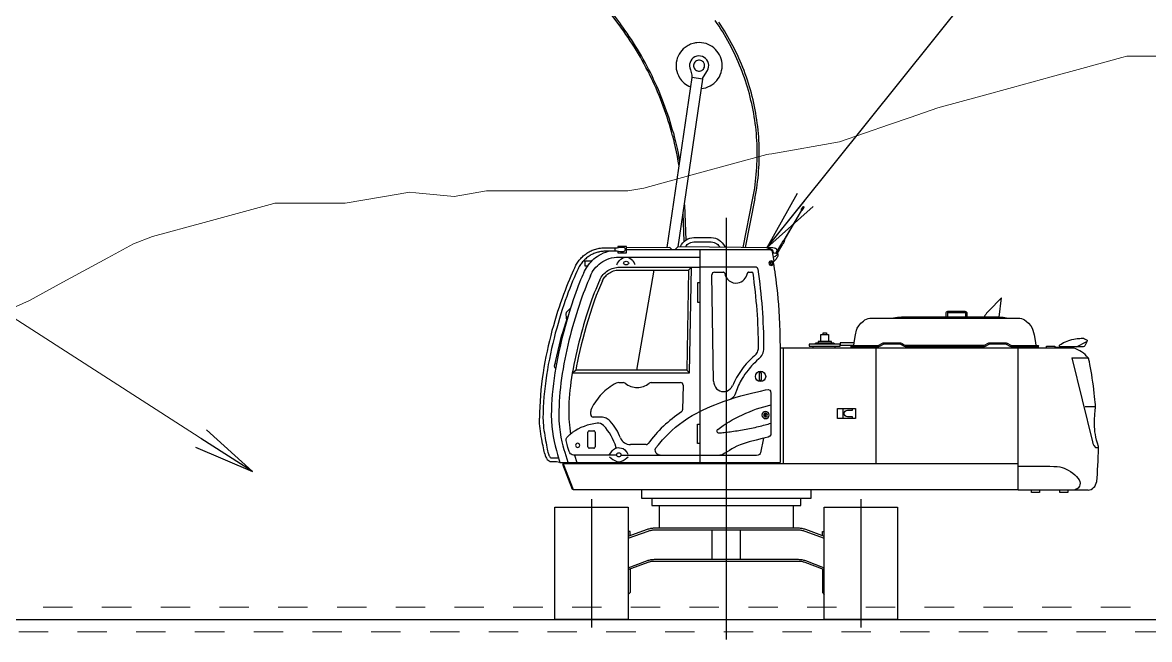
# Model space of a CAD drawing. Header units: millimetres. Extents: x -2078669 to -1085629, y -5987148 to 310365.
# Drawn here: x -1670080 to -1647068, y -1170809 to -1158211 of the extents above; entities that cross this region are included whole.
import ezdxf

# ---------------------------------------------------------------- set-up
doc = ezdxf.new("R2010")
doc.units = ezdxf.units.MM
doc.header["$LTSCALE"] = 500
doc.linetypes.add('SXF_跳び破線', pattern=[12, 6, -6])
for name, color, linetype, lineweight in [('D-BGD', 7, 'Continuous', 13), ('D-BYP-STR1', 2, 'Continuous', 13), ('D-BYP-STR8', 5, 'Continuous', 25), ('D-BYP-STRA', 1, 'Continuous', 25), ('D-BYP-STRB', 5, 'Continuous', 25), ('D-BYP-STRC', 1, 'Continuous', 13)]:
    doc.layers.add(name, color=color, linetype=linetype, lineweight=lineweight)
doc.styles.add('MS ゴシック', font='MS Gothic.ttf')
doc.dimstyles.new('DIM-500-F', dxfattribs={"dimscale": 500, "dimtxt": 3.5, "dimasz": 2.5, "dimexe": 0, "dimexo": 2, "dimgap": 0.8, "dimtad": 1, "dimdec": 0, "dimzin": 0, "dimdsep": 46, "dimtxsty": 'MS ゴシック', "dimblk": 'OPEN', "dimcen": 0.1, "dimclrd": 256, "dimclre": 256, "dimclrt": 256, "dimaunit": 1, "dimadec": 4, "dimazin": 0, "dimtfac": 1, "dimtdec": 0, "dimtmove": 2, "dimatfit": 3, "dimldrblk": 'OPEN', "dimfxl": 1, "dimtolj": 1, "dimtzin": 0, "dimlwd": -1, "dimlwe": -1, "dimarcsym": 2})

# ---------------------------------------------------------------- blocks, each defined once
blk = doc.blocks.new('A$Cfbd0cdc3')
at = {"layer": 'D-BYP-STRB'}
for p, q in [((10250.8, 11467.7), (10162, 11480.8)), ((10581.7, 10092.7), (10660.9, 10494.3)), ((10100.8, 10441.4), (10112, 10151.5)), ((10677.5, 10491.1), (10599, 10093)), ((10099.8, 10140.9), (10090.8, 10372.4)), ((10443.9, 6890.3), (10443.9, 10334.4)), ((11056.8, 10397.7), (10913.5, 10151.2)), ((10917.1, 10149), (11060.4, 10395.6)), ((10894.9, 10125.6), (10868.8, 10084.9)), ((10906, 10144.6), (10894.9, 10125.6)), ((10915.1, 10139.3), (10904, 10120.2)), ((9536.9, 10061.4), (9536.9, 10090.2)), ((9628.4, 10075.8), (10785, 10075.8)), ((10227.8, 10074.7), (10227.8, 9804.4)), ((10834.4, 9981.6), (10820, 10057.4)), ((10868.8, 10084.9), (10847, 10047.2)), ((10855.9, 10062), (10868.5, 10054.9)), ((10859.6, 10039.8), (10881.6, 10077.5)), ((10881.6, 10077.5), (10904, 10120.2)), ((9711.8, 9090.6), (9854.6, 9907.8)), ((10339.7, 8999.8), (10325.4, 9869.1)), ((10346.2, 9890.2), (10420, 9890.2)), ((10626.2, 9890.2), (10651.7, 9890.2)), ((10227.8, 9646.4), (10227.8, 8335.9)), ((12249.1, 9561.8), (12249.1, 9525.7)), ((12249.1, 9559.9), (12396.5, 9559.9)), ((12396.5, 9561.8), (12396.5, 9524.5)), ((13305.4, 9280.3), (13388.1, 9323.5)), ((10882.3, 9275.9), (10882.3, 8554.9)), ((10882.3, 9272.8), (13279.4, 9272.8)), ((10907, 9272.8), (10907, 8325.3)), ((11153.8, 9276.1), (11153.8, 9286.4)), ((11333.1, 9276.3), (11333.1, 9286.4)), ((11459.6, 9292.3), (11459.6, 9274.8)), ((11664.9, 9273), (11664.9, 8325.3)), ((12992, 9284.1), (12992, 9273.5)), ((9044.2, 9143.3), (9055.5, 9140.3)), ((13393.9, 9189.3), (13264.8, 9189.3)), ((9185.9, 9067.5), (9215.8, 9090.6)), ((10142.3, 9067.5), (10120.7, 9090.6)), ((9566.5, 8989.3), (9601.9, 8989.3)), ((9829.4, 8989.3), (10069.8, 8989.3)), ((10090.2, 8968.6), (10086.7, 8766.2)), ((9336.7, 8726.5), (9336.7, 8751.2)), ((11394.4, 8777.4), (11394.4, 8694.3)), ((13373.7, 8791.8), (13458, 8791.8)), ((9422.7, 8706.1), (9357.1, 8706.1)), ((9313.7, 8463.5), (9313.7, 8583.6)), ((9324.3, 8594.1), (9361.1, 8594.1)), ((9371.6, 8583.6), (9371.6, 8463.5)), ((9788.1, 8481.4), (9660.8, 8481.4)), ((10882.3, 8554.9), (10882.3, 8335.9)), ((9065.2, 8401.1), (9085, 8335.9)), ((9123.6, 8419), (9148.2, 8337.9)), ((9203.9, 8395), (9222, 8336.5)), ((9361.1, 8453), (9324.3, 8453)), ((9585.4, 8394.7), (10227.8, 8394.7)), ((9085, 8335.9), (10882.3, 8335.9)), ((9343.9, 6988.5), (9343.9, 8036.4)), ((11543.9, 6988.5), (11543.9, 8036.4)), ((9897.7, 7801), (9897.7, 7983.6)), ((10991.2, 7801), (10991.2, 7983.6)), ((10328.1, 7544.9), (10328.1, 7785)), ((10560.8, 7544.9), (10560.8, 7785))]:
    blk.add_line(p, q, dxfattribs=at)
for points in [[(8096.6, 13906.5), (9356.9, 12215.2), (9358.8, 12212.7), (9578.9, 11917.2)], [(9568.8, 11909.6), (9351.7, 12201), (9358.8, 12212.7)], [(10677.5, 10491.1), (10682.8, 10519.1), (10687.6, 10547.2), (10692, 10575.2), (10696, 10603.3), (10699.6, 10631.4), (10702.7, 10659.5), (10705.4, 10687.6), (10707.7, 10715.7), (10709.6, 10743.8), (10711.1, 10771.9), (10712.2, 10799.9), (10712.8, 10828), (10713, 10856), (10712.9, 10884), (10712.3, 10912), (10711.3, 10939.9), (10709.9, 10967.8), (10708.1, 10995.7), (10705.8, 11023.5), (10703.2, 11051.2), (10700.2, 11078.9), (10696.8, 11106.5), (10693, 11134.1), (10688.7, 11161.6), (10684.1, 11189), (10679.1, 11216.3), (10673.7, 11243.6), (10667.9, 11270.7), (10661.7, 11297.8), (10655.1, 11324.8), (10648.1, 11351.6), (10640.8, 11378.4), (10633, 11405.1), (10624.9, 11431.6), (10616.4, 11458), (10607.4, 11484.4), (10598.1, 11510.5), (10588.5, 11536.6), (10578.4, 11562.5), (10568, 11588.3), (10557.1, 11613.9), (10546, 11639.4), (10534.4, 11664.7), (10522.5, 11689.8), (10510.1, 11714.8), (10497.5, 11739.7), (10484.4, 11764.4), (10471, 11788.8), (10457.2, 11813.1), (10443, 11837.3), (10428.5, 11861.2), (10413.6, 11884.9), (10398.4, 11908.5), (10382.8, 11931.9)], [(10660.9, 10494.3), (10666.2, 10522.1), (10670.9, 10549.9), (10675.3, 10577.7), (10679.3, 10605.6), (10682.8, 10633.4), (10685.9, 10661.2), (10688.6, 10689.1), (10690.9, 10716.9), (10692.8, 10744.8), (10694.3, 10772.6), (10695.3, 10800.5), (10695.9, 10828.2), (10696.2, 10856), (10696, 10883.8), (10695.4, 10911.5), (10694.4, 10939.2), (10693.1, 10966.8), (10691.2, 10994.4), (10689.1, 11022), (10686.5, 11049.5), (10683.5, 11076.9), (10680.1, 11104.3), (10676.3, 11131.6), (10672.1, 11158.9), (10667.5, 11186.1), (10662.6, 11213.1), (10657.2, 11240.2), (10651.4, 11267.1), (10645.3, 11293.9), (10638.8, 11320.6), (10631.8, 11347.3), (10624.6, 11373.8), (10616.9, 11400.2), (10608.8, 11426.6), (10600.4, 11452.7), (10591.5, 11478.8), (10582.3, 11504.8), (10572.7, 11530.6), (10562.8, 11556.2), (10552.4, 11581.8), (10541.7, 11607.2), (10530.6, 11632.4), (10519.1, 11657.5), (10507.3, 11682.5), (10495.1, 11707.3), (10482.5, 11731.9), (10469.6, 11756.3), (10456.3, 11780.6), (10442.6, 11804.7), (10428.6, 11828.6), (10414.2, 11852.4), (10399.4, 11875.9), (10384.3, 11899.2), (10368.8, 11922.4), (10353, 11945.3)], [(10004.1, 11005.2), (9995.9, 11035.7), (9987.3, 11066.2), (9978.3, 11096.5), (9969, 11126.7), (9959.4, 11156.8), (9949.4, 11186.7), (9939, 11216.5), (9928.3, 11246.2), (9917.2, 11275.8), (9905.8, 11305.2), (9894, 11334.4), (9881.9, 11363.5), (9869.4, 11392.5), (9856.6, 11421.2), (9843.5, 11449.9), (9830, 11478.4), (9816.2, 11506.7), (9802, 11534.8), (9787.5, 11562.8), (9772.6, 11590.6), (9757.4, 11618.2), (9741.9, 11645.7), (9726.1, 11672.9), (9709.9, 11700), (9693.4, 11726.9), (9676.6, 11753.6), (9659.4, 11780.1), (9642, 11806.4), (9624.1, 11832.5), (9606, 11858.4), (9587.6, 11884.1), (9568.8, 11909.6)], [(10011, 11028.3), (10002.7, 11058.3), (9994, 11088.2), (9985, 11118), (9975.6, 11147.6), (9965.9, 11177.2), (9955.9, 11206.6), (9945.5, 11235.9), (9934.7, 11265.1), (9923.7, 11294.1), (9912.3, 11322.9), (9900.5, 11351.7), (9888.5, 11380.3), (9876, 11408.7), (9863.3, 11437), (9850.2, 11465.1), (9836.8, 11493.1), (9823.1, 11520.9), (9809.1, 11548.6), (9794.7, 11576.1), (9780, 11603.4), (9765, 11630.5), (9749.6, 11657.5), (9734, 11684.3), (9718, 11711), (9701.7, 11737.4), (9685.1, 11763.6), (9668.2, 11789.7), (9650.9, 11815.6), (9633.4, 11841.3), (9615.5, 11866.8), (9597.4, 11892.1), (9578.9, 11917.2)], [(10122.9, 11737.7), (10107, 11726.8), (10092.6, 11714.6), (10079.6, 11701.2), (10068.2, 11686.8), (10058.4, 11671.4), (10050.1, 11655.2), (10043.4, 11638.4), (10038.4, 11621.1), (10035.1, 11603.3), (10033.4, 11585.3), (10033.5, 11567.1), (10035.4, 11549), (10039, 11530.9), (10044.5, 11513.1), (10051.9, 11495.7), (10061.1, 11478.8)], [(10203.9, 11764.8), (10193.2, 11763.5), (10182.6, 11761.6), (10172.2, 11759), (10161.9, 11755.9), (10151.8, 11752.2), (10141.9, 11748), (10132.3, 11743.1), (10122.9, 11737.7)], [(10238.9, 11390), (10258, 11392.8), (10276.4, 11397.3), (10293.9, 11403.6), (10310.5, 11411.5), (10326.2, 11421), (10340.8, 11431.8), (10354.2, 11443.9), (10366.4, 11457.2), (10377.2, 11471.7), (10386.7, 11487.1), (10394.6, 11503.5), (10401, 11520.6), (10405.7, 11538.4), (10408.6, 11556.7), (10409.7, 11575.6), (10408.9, 11594.9), (10406.1, 11613.9), (10401.5, 11632.3), (10395.3, 11649.8), (10387.3, 11666.5), (10377.9, 11682.1), (10367.1, 11696.7), (10354.9, 11710.1), (10341.6, 11722.3), (10327.2, 11733.1), (10311.7, 11742.6), (10295.4, 11750.5), (10278.3, 11756.9), (10260.5, 11761.6), (10242.1, 11764.5), (10223.2, 11765.6), (10203.9, 11764.8)], [(10049.7, 10097.8), (10250.8, 11467.7), (10252.7, 11478.1), (10256.3, 11485.2), (10289.4, 11537.1), (10295.8, 11550.8), (10299.5, 11565.5), (10300.4, 11580.7), (10298.2, 11596), (10292.8, 11611.1), (10284.6, 11624.8), (10274.1, 11636.2), (10261.8, 11645.2), (10248.1, 11651.7), (10233.4, 11655.4), (10218.2, 11656.3), (10202.8, 11654.1), (10187.8, 11648.7), (10187.8, 11648.7), (10174.1, 11640.5), (10162.7, 11630), (10153.6, 11617.7), (10147.2, 11604), (10143.5, 11589.3), (10142.6, 11574.1), (10144.8, 11558.8), (10150.1, 11543.7), (10161.4, 11499.2), (10162.9, 11489.8), (10162, 11480.8), (9957.6, 10091)], [(10061.1, 11478.8), (10069.5, 11466.4), (10078.7, 11454.7), (10088.8, 11443.8), (10099.8, 11433.8), (10111.4, 11424.7), (10123.8, 11416.5), (10136.8, 11409.3), (10150.5, 11403.1)], [(10004.1, 11005.2), (10011.3, 10975.2), (10018.6, 10943.2), (10026.1, 10909.3), (10033.6, 10873.7), (10041.1, 10836.4), (10048.5, 10797.6), (10055.8, 10757.3)], [(10011, 11028.3), (10018.2, 10998.5), (10025.8, 10967.1), (10033.5, 10934), (10041.3, 10899.2), (10049.1, 10862.8), (10056.7, 10824.7), (10062, 10796.5)], [(10068.6, 10099.3), (10078.7, 10116.3), (10089.9, 10131.1), (10102.1, 10143.8), (10115.4, 10154.2), (10129.6, 10162.3), (10144.8, 10168.2), (10161, 10171.7), (10177.9, 10172.9), (10321, 10172.9), (10338, 10171.7), (10354.1, 10168.2), (10369.3, 10162.3), (10383.6, 10154.2), (10396.8, 10143.8), (10409.1, 10131.1), (10420.3, 10116.3), (10430.3, 10099.3), (10432.6, 10094.3)], [(10109.5, 10097.1), (10113, 10102.5), (10118.1, 10108.7), (10124.8, 10115.3), (10132.9, 10121.9), (10142.4, 10127.8), (10153.2, 10132.7), (10165, 10136), (10177.9, 10137.2), (10321, 10137.2), (10333.9, 10136), (10345.8, 10132.7), (10356.5, 10127.8), (10366, 10121.9), (10374.1, 10115.3), (10380.8, 10108.7), (10386, 10102.5), (10389.5, 10097.1), (10391.9, 10093.8)], [(9206.9, 9929.7), (9211.1, 9938.4), (9215.6, 9947), (9220.4, 9955.5), (9225.4, 9963.7), (9230.7, 9971.8), (9236.3, 9979.7), (9242.1, 9987.4), (9248.2, 9994.8), (9254.6, 10002.1), (9261.2, 10009.1), (9268.1, 10015.9), (9275.1, 10022.5), (9282.4, 10028.8), (9290, 10034.8), (9297.7, 10040.6), (9305.7, 10046.1), (9313.9, 10051.3), (9322.3, 10056.2), (9330.9, 10060.9), (9339.6, 10065.2), (9348.6, 10069.2), (9357.8, 10072.9), (9367.1, 10076.2), (9376.7, 10079.3), (9386.3, 10081.9), (9396.2, 10084.2), (9406.2, 10086.2), (9416.4, 10087.8), (9426.7, 10089), (9437.2, 10089.8), (9447.8, 10090.2), (9458.5, 10090.2), (9552.8, 10090.2), (9561.7, 10091.6), (9576.2, 10095), (9602.2, 10095), (9609.6, 10091.7), (9614.4, 10085.1), (9616.6, 10076.7), (9615.2, 10068.4), (9611.2, 10061.7), (9606.9, 10058.2), (9602.2, 10055.9), (9578.1, 10055.9), (9563.6, 10059.9), (9552.8, 10061.4), (9458.5, 10061.6), (9450.3, 10061.5), (9442, 10061.1), (9433.8, 10060.4), (9425.6, 10059.5), (9417.4, 10058.2), (9409.2, 10056.7), (9401.1, 10055), (9393, 10052.9), (9385, 10050.6), (9377, 10048), (9369.1, 10045.1), (9361.3, 10041.9), (9353.6, 10038.5), (9346, 10034.7), (9338.4, 10030.7), (9331, 10026.4), (9323.6, 10021.8), (9316.4, 10016.9), (9309.4, 10011.8), (9302.4, 10006.3), (9295.7, 10000.6), (9289, 9994.5), (9282.6, 9988.2), (9276.3, 9981.5), (9270.2, 9974.6), (9264.2, 9967.4), (9258.5, 9959.8), (9252.9, 9952), (9247.6, 9943.8), (9242.5, 9935.4), (9237.6, 9926.7), (9232.9, 9917.6)], [(9278.6, 9885.2), (9285.6, 9898.5), (9293, 9911.7), (9300.9, 9924.8), (9309.3, 9937.8), (9318.3, 9950.6), (9328, 9963.1), (9338.5, 9975.2), (9349.9, 9987.1), (9362.2, 9998.4), (9375.5, 10009.3), (9389.9, 10019.7), (9405.4, 10029.5), (9422.3, 10038.6), (9440.4, 10047), (9460, 10054.7), (9481.1, 10061.6)], [(9556.9, 10061), (9556.9, 10047.9), (9628.2, 10047.9), (9628.2, 10099), (9556.9, 10099), (9556.9, 10090.8)], [(9997.8, 10075.8), (9981.1, 10091.9), (9628.4, 10089.1)], [(10858.6, 10068.5), (10852.3, 10078), (10845.2, 10084.3), (10836.4, 10087.7), (10825, 10088.8), (10048.4, 10097.8), (10028.1, 10077.8)], [(10775.4, 10089.5), (10785.7, 10087.8), (10792.3, 10087), (10799.1, 10085.3), (10806.1, 10082.2), (10812.7, 10077.4), (10818.7, 10070.5), (10823.6, 10061.1), (10827.3, 10048.8)], [(10785, 10075.8), (10790.4, 10075.8), (10795.7, 10075.6), (10800.8, 10074.9), (10805.7, 10073.7), (10810.1, 10071.5), (10814, 10068.2), (10817.4, 10063.6), (10820, 10057.4)], [(10821.8, 10047.6), (10835.1, 10048.8), (10847.9, 10046.6), (10852.2, 10045.7), (10855.6, 10043.4), (10858, 10039.9), (10858.8, 10035.6), (10858.8, 10035.6), (10858, 10031.3), (10855.6, 10027.9), (10852.2, 10025.5), (10841.6, 10017.7), (10827.8, 10014.1)], [(10862.6, 10044.8), (10863.7, 10038.1), (10864.2, 10031.8), (10864.2, 10026), (10863.3, 10020.5), (10861.6, 10015), (10858.8, 10009.5), (10854.9, 10003.9), (10849.7, 9997.8), (10828.6, 9975.5)], [(9308.4, 9938.5), (9290.5, 9938.5), (9290.5, 9983.3), (9347.4, 9983.3)], [(9334.4, 9860.5), (9340.7, 9875.1), (9348.3, 9889.5), (9357.1, 9903.6), (9367.2, 9917.3), (9378.4, 9930.6), (9390.8, 9943.2), (9404.2, 9955.2), (9418.7, 9966.4), (9434.3, 9976.6), (9450.9, 9985.8), (9468.4, 9993.9), (9486.9, 10000.8), (9506.3, 10006.3), (9526.5, 10010.4), (9547.6, 10012.9), (9569.4, 10013.8), (10227.8, 10013.8)], [(9548.6, 9950.9), (9551.3, 9955.8), (9556.1, 9963.9), (9562.8, 9974), (9571.5, 9984.9), (9582.2, 9995.5), (9594.8, 10004.6), (9609.4, 10010.9), (9625.9, 10013.3), (9642, 10011.2), (9655.7, 10005.7), (9667.1, 9997.6), (9676.5, 9988), (9684.1, 9977.7), (9690.1, 9967.6), (9694.8, 9958.8), (9698.3, 9952.1)], [(10829.1, 9960.2), (10831.9, 9940.8), (10835.3, 9918.3), (10839.1, 9892.7), (10843.2, 9864), (10847.5, 9832.2), (10851.9, 9797.3), (10856.4, 9759.3), (10860.8, 9718.1), (10865.1, 9673.8), (10869, 9626.4), (10872.7, 9575.9), (10875.8, 9522.2), (10878.5, 9465.3), (10880.5, 9405.3), (10881.8, 9342.2), (10882.3, 9275.9)], [(9206.9, 9929.7), (9196.1, 9907), (9185, 9882.8), (9173.6, 9857.2), (9161.9, 9830.2), (9150.1, 9801.8), (9138.1, 9772), (9126.1, 9741.1), (9113.9, 9708.9), (9101.7, 9675.5), (9089.6, 9641), (9077.5, 9605.4), (9065.6, 9568.9), (9053.8, 9531.3), (9042.2, 9492.8), (9030.8, 9453.4), (9019.7, 9413.3), (9009, 9372.3), (8998.7, 9330.6), (8988.7, 9288.2), (8979.2, 9245.2), (8970.3, 9201.5), (8961.8, 9157.4), (8954, 9112.7), (8946.8, 9067.6), (8940.3, 9022.1), (8934.5, 8976.3), (8929.5, 8930.2), (8925.3, 8883.8), (8922, 8837.3), (8919.5, 8790.5), (8918, 8743.7), (8917.5, 8696.8)], [(9232.9, 9917.6), (9222.1, 9894.8), (9211, 9870.4), (9199.7, 9844.4), (9188.1, 9816.9), (9176.3, 9787.8), (9164.4, 9757.4), (9152.4, 9725.7), (9140.3, 9692.7), (9128.2, 9658.5), (9116.2, 9623.1), (9104.2, 9586.7), (9092.4, 9549.4), (9080.7, 9511.1), (9069.2, 9471.9), (9058, 9431.9), (9047, 9391.3), (9036.4, 9350), (9026.2, 9308.1), (9016.3, 9265.6), (9007, 9222.7), (8998.1, 9179.5), (8989.8, 9135.9), (8982.1, 9092.1), (8975, 9048.1), (8968.6, 9004), (8962.9, 8959.9), (8957.9, 8915.7), (8953.8, 8871.7), (8950.5, 8827.8), (8948.1, 8784.2), (8946.6, 8740.8), (8946.1, 8697.8)], [(9278.6, 9885.2), (9270.8, 9868.3), (9262.4, 9849.2), (9253.5, 9828.1), (9244.2, 9805), (9234.5, 9780), (9224.4, 9753.3), (9214.1, 9724.8), (9203.5, 9694.7), (9192.7, 9663.1), (9181.8, 9630.1), (9170.8, 9595.8), (9159.7, 9560.1), (9148.7, 9523.4), (9137.8, 9485.5), (9127, 9446.7), (9116.3, 9406.9), (9106, 9366.4), (9095.8, 9325.1), (9086.1, 9283.2), (9076.7, 9240.7), (9067.8, 9197.9), (9059.4, 9154.6), (9051.5, 9111.1), (9044.2, 9067.3), (9037.6, 9023.5), (9031.7, 8979.7), (9026.6, 8936), (9022.2, 8892.4), (9018.8, 8849.1), (9016.3, 8806.1), (9014.7, 8763.6), (9014.2, 8721.6)], [(9334.4, 9860.5), (9322.6, 9833.8), (9310.8, 9806), (9299, 9777.2), (9287.2, 9747.4), (9275.5, 9716.7), (9263.8, 9685), (9252.3, 9652.6), (9241, 9619.4), (9229.7, 9585.4), (9218.7, 9550.8), (9207.9, 9515.6), (9197.3, 9479.8), (9187, 9443.4), (9177, 9406.6), (9167.2, 9369.4), (9157.9, 9331.9), (9148.9, 9294), (9140.3, 9255.8), (9132.1, 9217.5), (9124.3, 9179), (9117.1, 9140.4), (9110.3, 9101.7), (9104.1, 9063), (9098.3, 9024.4), (9093.2, 8985.9), (9088.7, 8947.6), (9084.8, 8909.4), (9081.5, 8871.5), (9079, 8833.9), (9077.1, 8796.7), (9075.9, 8759.9), (9075.6, 8723.6)], [(9185.9, 9067.5), (10142.3, 9067.5), (10159.2, 9931)], [(10159.2, 9931), (10135, 9907.8), (10120.7, 9090.6), (9215.8, 9090.6)], [(9410.2, 9827.2), (9416, 9839.2), (9422.6, 9850.5), (9430, 9861.2), (9438.1, 9871.2), (9446.8, 9880.4), (9456.2, 9889), (9466.2, 9896.8), (9476.5, 9903.8), (9487.3, 9910), (9498.5, 9915.5), (9510, 9920.2), (9521.6, 9924), (9533.5, 9927), (9545.4, 9929.2), (9557.4, 9930.5), (9569.4, 9931), (10227.8, 9931)], [(9431.9, 9818.9), (9436.2, 9827.1), (9441.1, 9835.2), (9446.5, 9843.3), (9452.6, 9851.2), (9459.2, 9858.8), (9466.3, 9866.2), (9474, 9873.1), (9482.3, 9879.7), (9491.1, 9885.7), (9500.5, 9891.1), (9510.5, 9895.9), (9520.9, 9900), (9532, 9903.3), (9543.6, 9905.7), (9555.7, 9907.2), (9568.3, 9907.8), (10135, 9907.8)], [(10703.8, 9909.7), (10700.8, 9919.5), (10695.2, 9926.6), (10687.7, 9930.9), (10678.7, 9932.4), (10227.8, 9932.4)], [(10346.2, 9890.2), (10338.1, 9888.6), (10331.5, 9884.2), (10327, 9877.5), (10325.4, 9869.4)], [(10430.3, 9881.4), (10429.1, 9885), (10426.8, 9887.8), (10423.7, 9889.6), (10420, 9890.2)], [(10430.3, 9881.4), (10435.1, 9863), (10443.1, 9846.4), (10454, 9832), (10467.4, 9820), (10482.9, 9810.7), (10499.9, 9804.6), (10518.2, 9801.8), (10537.1, 9802.8), (10551.9, 9806.2), (10565.7, 9811.9), (10578.3, 9819.6), (10589.4, 9829.2), (10598.9, 9840.3), (10606.6, 9852.9), (10612.3, 9866.7), (10615.8, 9881.4)], [(10626.2, 9890.2), (10622.5, 9889.6), (10619.3, 9887.8), (10617, 9885), (10615.8, 9881.4)], [(10662, 9881.4), (10660.8, 9884.9), (10658.5, 9887.7), (10655.3, 9889.6), (10651.7, 9890.2)], [(10706, 9274.8), (10705.8, 9312.9), (10705.3, 9350.9), (10704.4, 9389), (10703.2, 9427), (10701.7, 9465), (10699.8, 9503), (10697.6, 9540.9), (10695, 9578.9), (10692, 9616.8), (10688.8, 9654.7), (10685.2, 9692.6), (10681.2, 9730.4), (10676.9, 9768.2), (10672.3, 9806), (10667.3, 9843.7), (10662, 9881.4)], [(10750.5, 9269.9), (10750.4, 9317.5), (10749.8, 9357.4), (10748.9, 9397.4), (10747.6, 9437.3), (10745.9, 9477.2), (10743.8, 9517.1), (10741.4, 9557), (10738.6, 9596.8), (10735.4, 9636.7), (10731.9, 9676.4), (10728, 9716.2), (10723.7, 9755.9), (10719, 9795.6), (10714, 9835.2), (10708.5, 9874.8), (10702.8, 9914.4)], [(9410.2, 9827.2), (9399.1, 9802.3), (9388, 9776.2), (9376.8, 9748.9), (9365.6, 9720.5), (9354.4, 9691), (9343.2, 9660.5), (9332.1, 9629.1), (9321.1, 9596.9), (9310.2, 9564), (9299.4, 9530.3), (9288.9, 9496.1), (9278.5, 9461.3), (9268.3, 9426.1), (9258.5, 9390.5), (9248.9, 9354.6), (9239.6, 9318.4), (9230.6, 9282.1), (9222.1, 9245.7), (9213.9, 9209.2), (9206.2, 9172.9), (9198.9, 9136.6), (9192.1, 9100.6), (9185.9, 9064.8), (9180.1, 9029.4), (9174.9, 8994.4), (9170.4, 8959.9), (9166.4, 8925.9), (9163.1, 8892.7), (9160.5, 8860.1), (9158.6, 8828.3), (9157.5, 8797.4), (9157.1, 8767.4), (9156.4, 8738.3), (9157, 8711), (9157.9, 8691.1), (9159.7, 8665.2), (9161.6, 8642.2), (9164.6, 8616.3), (9167.6, 8592.6), (9171, 8568.4)], [(9431.9, 9818.9), (9415.3, 9782.6), (9398.4, 9742.4), (9381.3, 9698.7), (9364.4, 9652.2), (9347.5, 9603.4), (9331, 9553), (9314.9, 9501.6), (9299.5, 9449.7), (9284.8, 9397.9), (9271, 9347), (9258.3, 9297.4), (9246.7, 9249.7), (9236.6, 9204.6), (9228, 9162.7), (9221, 9124.5), (9215.8, 9090.6)], [(12671.6, 9523.3), (12691.3, 9679.5), (12587, 9575.1), (12577.5, 9565), (12568.9, 9554.5), (12562.2, 9545.4), (12555.6, 9535.6), (12549.8, 9525.5)], [(9170.8, 9595.8), (9136.7, 9560.9), (9132.4, 9547.2), (9138.2, 9492.5)], [(9095.8, 9325.1), (9105.6, 9389.4), (9149.9, 9529.4)], [(11484.2, 9294.8), (11490.3, 9332.1), (11499.1, 9377.5), (11507.4, 9416.7), (11513.8, 9433), (11526.2, 9452.5), (11543.3, 9472.6), (11563.8, 9491), (11576.4, 9500.2), (11588.6, 9507.4), (11601.3, 9512.1), (11615.5, 9513.8), (12840.6, 9513.8), (12854.7, 9512.1), (12867.5, 9507.4), (12879.7, 9500.2), (12892.3, 9491), (12912.8, 9472.6), (12929.9, 9452.5), (12942.3, 9433), (12948.7, 9416.7), (12957.1, 9377.5), (12965.8, 9332.1), (12971.9, 9294.8)], [(11790.2, 9514.3), (11808.5, 9518.7), (11825.3, 9521.4), (11841, 9523.1), (11857.8, 9524.1), (11874.4, 9524.5), (12665.9, 9524.5), (12687.2, 9522.7), (12704, 9521.6), (12717.7, 9520.2), (12731.4, 9518.2), (12748.5, 9513.8)], [(12238.6, 9524.5), (12238.6, 9561.8), (12241.5, 9567.3), (12248.4, 9569.9), (12254.4, 9570.5), (12391.3, 9570.5), (12397.3, 9569.9), (12402.1, 9568.5), (12406.6, 9564.2), (12407, 9561.8), (12407, 9524.5)], [(11235.1, 9381.9), (11235.1, 9395.6), (11261.7, 9395.6), (11261.7, 9381.9)], [(9103.8, 9378.5), (9096.2, 9378), (9038.9, 9123.7), (9039.1, 9116.7), (9041, 9110.8), (9049.1, 9108.1)], [(11164.9, 9305.6), (11178.3, 9312.7), (11317.9, 9312.7), (11331.2, 9305.6)], [(11303.8, 9314.7), (11303.8, 9323.4), (11192.7, 9323.4), (11192.7, 9313.6)], [(11216.5, 9323.4), (11216.5, 9380.8), (11279.6, 9380.8), (11279.6, 9323.2)], [(11486.6, 9314.3), (11373.8, 9314.3), (11373.8, 9294.3), (11484.2, 9294.3)], [(10675, 9207.9), (10660.4, 9195.2), (10646.2, 9182.1), (10632.4, 9168.6), (10619, 9154.7), (10606, 9140.4), (10593.5, 9125.8), (10581.4, 9110.9), (10569.7, 9095.5), (10558.5, 9079.9), (10547.8, 9063.9), (10537.5, 9047.7), (10527.7, 9031.1), (10518.3, 9014.2), (10509.5, 8997.1), (10501.1, 8979.6), (10493.2, 8962)], [(10675, 9207.9), (10682, 9214.5), (10688.1, 9221.7), (10693.4, 9229.6), (10697.9, 9237.9), (10701.4, 9246.6), (10703.9, 9255.8), (10705.5, 9265.2), (10706, 9274.7)], [(10709.5, 9181.4), (10718.8, 9190.1), (10726.9, 9199.7), (10734, 9210.1), (10739.8, 9221.1), (10744.4, 9232.7), (10747.8, 9244.7), (10749.8, 9257.2), (10750.5, 9269.9)], [(13399.9, 8110.7), (12828.4, 8110.7), (12828.4, 9272.8)], [(13059, 9274), (13059, 9285.6), (13127.4, 9285.6), (13127.4, 9272.8)], [(13127.4, 9278.5), (13280.4, 9278.8), (13280.4, 9272.8)], [(13468.9, 8180), (13471.7, 8209.4), (13474.3, 8241.2), (13476.5, 8275), (13478.5, 8310.2), (13480.3, 8346.5), (13481.9, 8383.2), (13483.4, 8420), (13484.9, 8456.4), (13483.2, 8467.5), (13474.8, 8492.9), (13467.9, 8517.6), (13462.4, 8541.4), (13458.1, 8564.5), (13454.9, 8586.7), (13452.7, 8608), (13451.4, 8628.2), (13450.7, 8647.5), (13450.7, 8665.7), (13451.1, 8682.8), (13451.9, 8698.8), (13452.9, 8713.5), (13453.9, 8727), (13455, 8739.2), (13455.9, 8750), (13456.5, 8759.5), (13458.8, 8784.6), (13459, 8794.4), (13458.4, 8808.8), (13457.1, 8827.4), (13455, 8849.6), (13452.4, 8874.7), (13449.2, 8902.1), (13445.6, 8931.3), (13441.6, 8961.7), (13437.4, 8992.6), (13432.9, 9023.5), (13428.3, 9053.9), (13423.6, 9083), (13418.9, 9110.3), (13414.3, 9135.2), (13409.9, 9157.2), (13405.7, 9175.5), (13404.1, 9182.9), (13399.9, 9189.4), (13387.1, 9204.6), (13373.8, 9217.8), (13360, 9229.3), (13345.6, 9239.5), (13330.4, 9248.6), (13314.4, 9257), (13297.4, 9265), (13279.4, 9272.8)], [(10709.5, 9181.4), (10690.8, 9165.2), (10675.5, 9150.9), (10662, 9137.6), (10650.6, 9125.7), (10640.3, 9114.2), (10630.4, 9102), (10620.9, 9089.4), (10608.1, 9073), (10596, 9056.3), (10583.5, 9037.7), (10573.1, 9021.7), (10564.2, 9007), (10556.7, 8993.7), (10550.2, 8980.9), (10544.1, 8967.6), (10538.6, 8953.8), (10531.5, 8936.2), (10514, 8889.2), (10508.6, 8878.2), (10500.9, 8868.8), (10491.2, 8861.4), (10480, 8856.3)], [(13264.8, 9189.9), (13433.6, 8503.5), (13437.3, 8490.6), (13444.6, 8475.4), (13458.3, 8457.1), (13477.6, 8457.1)], [(9542.7, 8983.4), (9526.5, 8974.5), (9510.8, 8964.9), (9495.5, 8954.7), (9480.6, 8944), (9466.2, 8932.7), (9452.2, 8920.9), (9438.8, 8908.5), (9425.8, 8895.6), (9413.4, 8882.2), (9401.5, 8868.3), (9390.2, 8853.9), (9379.4, 8839.1), (9369.2, 8823.8), (9359.6, 8808.2), (9350.6, 8792.1), (9342.3, 8775.6)], [(9566.5, 8989.3), (9554.2, 8987.8), (9542.7, 8983.4)], [(9618.2, 8983.5), (9610.5, 8987.8), (9601.9, 8989.3)], [(9618.2, 8983.5), (9629, 8975.3), (9640.4, 8968.2), (9652.3, 8962.2), (9664.6, 8957.2), (9677, 8953.4), (9689.8, 8950.6), (9702.7, 8949), (9715.7, 8948.5), (9728.7, 8949), (9741.6, 8950.6), (9754.3, 8953.4), (9766.8, 8957.2), (9779, 8962.2), (9790.9, 8968.2), (9802.3, 8975.3), (9813.2, 8983.5)], [(9829.4, 8989.3), (9820.8, 8987.8), (9813.2, 8983.5)], [(10090.2, 8968.6), (10088.7, 8976.5), (10084.5, 8983.1), (10078, 8987.6), (10070.1, 8989.3), (10070, 8989.3), (10069.9, 8989.3), (10069.8, 8989.3), (10069.8, 8989.3)], [(10227, 8752.8), (10253.5, 8766.8), (10284, 8780.8), (10315.2, 8793.9), (10349.4, 8807.9), (10390.5, 8824.2), (10426.8, 8836.8), (10470.1, 8851.1), (10516.1, 8865.4), (10562.6, 8879.1), (10606.3, 8891.3), (10660.2, 8905.4), (10722.6, 8918.8), (10765, 8928.5), (10785.4, 8931), (10798.7, 8926.3), (10804.8, 8917.5), (10807.4, 8899.5), (10807.4, 8573.1), (10807.4, 8560.6), (10798.8, 8550), (10785.8, 8543.8), (10737.4, 8531.8), (10686.4, 8519.2), (10631.1, 8505.3), (10590, 8491.2), (10557.8, 8479.8), (10530.6, 8468), (10506.3, 8456.7), (10488.4, 8447.1), (10468.4, 8434.5), (10450.1, 8422.6), (10432.8, 8411), (10418.9, 8403.9), (10406.3, 8399.3), (10391.2, 8395.6), (10378.6, 8394)], [(10339.7, 8999.8), (10341.5, 8983), (10346.5, 8966.9), (10354.2, 8952), (10364.8, 8938.7)], [(10364.8, 8938.7), (10376.8, 8928.4), (10390.2, 8920.9), (10404.6, 8916.3), (10419.5, 8914.6), (10434.5, 8915.6), (10449, 8919.6), (10462.8, 8926.4), (10475.3, 8936.2)], [(10475.3, 8936.2), (10480.7, 8941.9), (10485.6, 8948.1), (10489.7, 8954.9), (10493.2, 8962)], [(9342.3, 8775.6), (9338.1, 8763.7), (9336.7, 8751.2)], [(10077.6, 8749.6), (10058, 8736.2), (10038.7, 8722.4), (10019.7, 8708.2), (10001.1, 8693.6), (9982.7, 8678.7), (9964.7, 8663.3), (9947.1, 8647.5), (9929.8, 8631.4), (9912.8, 8614.9), (9896.2, 8598.1), (9880, 8580.9), (9864.1, 8563.3), (9848.7, 8545.4), (9833.6, 8527.1), (9818.8, 8508.5), (9804.5, 8489.7)], [(9862.2, 8441.9), (9867.5, 8455.5), (9888.7, 8481.1), (9922.9, 8519.8), (9945.8, 8546), (9974, 8573), (9999.9, 8598.3), (10029.4, 8625), (10060.9, 8647.7), (10091.8, 8670.6), (10129.3, 8697.6), (10164.9, 8719.4), (10197.1, 8737.1), (10227, 8752.8)], [(10077.6, 8749.6), (10081.3, 8752.8), (10084.1, 8756.7), (10086, 8761.3), (10086.7, 8766.2)], [(10373.4, 8606.4), (10394.9, 8622.2), (10417.6, 8637.9), (10441.6, 8653.4), (10466.7, 8668.6), (10492.7, 8683.5), (10519.5, 8698), (10547.1, 8712), (10575.3, 8725.5), (10603.9, 8738.4), (10632.9, 8750.6), (10662.1, 8762.1), (10691.5, 8772.9), (10720.9, 8782.7), (10750.1, 8791.7), (10779.1, 8799.6), (10807.7, 8806.5)], [(11473.2, 8694.3), (11473.2, 8709.5), (11432.3, 8709.5), (11422, 8711.6), (11413.7, 8717.3), (11408, 8725.6), (11405.9, 8735.8), (11408, 8746.1), (11413.7, 8754.5), (11422, 8760.1), (11432.3, 8762.2), (11473.2, 8762.2), (11473.2, 8778)], [(8960.9, 8405.2), (8958.8, 8414.7), (8956.3, 8426.2), (8953.4, 8439.6), (8950.2, 8454.6), (8946.7, 8471), (8943.1, 8488.8), (8939.4, 8507.7), (8935.7, 8527.5), (8932.1, 8548.1), (8928.8, 8569.1), (8925.7, 8590.6), (8923, 8612.2), (8920.7, 8633.8), (8919, 8655.3), (8917.9, 8676.3), (8917.5, 8696.8)], [(8946.1, 8697.8), (8946.5, 8679.6), (8947.6, 8660.3), (8949.3, 8640.1), (8951.6, 8619.4), (8954.3, 8598.3), (8957.3, 8577.1), (8960.7, 8556), (8964.2, 8535.3), (8967.8, 8515.2), (8971.5, 8495.9), (8975, 8477.7), (8978.4, 8460.9), (8981.6, 8445.6), (8984.4, 8432.1), (8986.8, 8420.7), (8988.7, 8411.6)], [(9014.2, 8721.6), (9015.3, 8675), (9018.4, 8630.3), (9023.2, 8587.6), (9029.7, 8546.8), (9037.3, 8507.8), (9045.9, 8470.5), (9055.3, 8434.9), (9065.2, 8401.1)], [(9075.6, 8723.6), (9076.9, 8674.8), (9080.5, 8628.1), (9086, 8584), (9092.9, 8543), (9100.5, 8505.5), (9108.6, 8472.1), (9116.4, 8443), (9123.6, 8419)], [(9388.3, 8656.8), (9361, 8652.8), (9334.2, 8647.2), (9307.7, 8639.9), (9281.9, 8631), (9256.6, 8620.5), (9232.1, 8608.4), (9208.3, 8594.7), (9185.3, 8579.5)], [(9336.7, 8726.5), (9338.3, 8718.6), (9342.7, 8712.1), (9349.2, 8707.7), (9357.1, 8706.1)], [(9441, 8637.5), (9429.8, 8646.8), (9416.9, 8653.3), (9402.9, 8656.7), (9388.3, 8656.8)], [(9495.3, 8673.4), (9488, 8680.8), (9480, 8687.3), (9471.5, 8692.9), (9462.4, 8697.6), (9453, 8701.3), (9443.2, 8703.9), (9433, 8705.6), (9422.7, 8706.1)], [(9580.2, 8536), (9572.3, 8554.7), (9563.5, 8573), (9554, 8590.9), (9543.7, 8608.4), (9532.7, 8625.4), (9520.9, 8641.9), (9508.4, 8657.9), (9495.3, 8673.4)], [(10383.7, 8577.9), (10393.5, 8578.5), (10403.8, 8579.3), (10414.7, 8580.3), (10426.2, 8581.4), (10438, 8582.7), (10450.4, 8584.1), (10463.1, 8585.6), (10476.2, 8587.3), (10489.7, 8589.1), (10503.4, 8591.1), (10517.4, 8593.1), (10531.6, 8595.4), (10546, 8597.6), (10560.6, 8600), (10575.2, 8602.6), (10590, 8605.2), (10604.8, 8607.9), (10619.6, 8610.7), (10634.4, 8613.6), (10649.1, 8616.5), (10663.7, 8619.6), (10678.1, 8622.8), (10692.5, 8626), (10706.5, 8629.2), (10720.4, 8632.6), (10734, 8636), (10747.2, 8639.4), (10760.1, 8642.9), (10772.6, 8646.4), (10784.7, 8650), (10796.3, 8653.6), (10807.4, 8657.3)], [(9547.1, 8394.7), (9207.2, 8394.7), (9194.5, 8395.7), (9184.4, 8398.4), (9176.5, 8402.5), (9170.5, 8407.7), (9166, 8413.8), (9162.4, 8420.3), (9159.6, 8426.9), (9156.9, 8433.4), (9150, 8457.7), (9143.6, 8484.1), (9136.8, 8516.5), (9136.5, 8528), (9141.2, 8540.9), (9153.5, 8553.4), (9166, 8564.5), (9185.3, 8579.5)], [(9324.3, 8594.1), (9320.2, 8593.3), (9316.8, 8591), (9314.5, 8587.7), (9313.7, 8583.6)], [(9371.6, 8583.6), (9370.8, 8587.7), (9368.5, 8591), (9365.2, 8593.3), (9361.1, 8594.1)], [(9544, 8456.5), (9535.3, 8484.2), (9525.9, 8508.4), (9515, 8531.9), (9502.8, 8554.6), (9489.3, 8576.7), (9474.5, 8597.9), (9458.4, 8618.1), (9441, 8637.5)], [(10227.8, 8489.6), (10207.4, 8489.6), (10207.4, 8648.5), (10227.8, 8648.5)], [(10373.4, 8606.4), (10369.6, 8602.5), (10367.4, 8598), (10366.6, 8593.3), (10367.3, 8588.6), (10369.3, 8584.4), (10372.8, 8581), (10377.6, 8578.7), (10383.7, 8577.9)], [(9580.2, 8536), (9586, 8524.2), (9593.3, 8513.5), (9602.1, 8504.2), (9612.1, 8496.3), (9623.2, 8490), (9635.1, 8485.3), (9647.7, 8482.3), (9660.8, 8481.4)], [(9788.1, 8481.4), (9792.8, 8481.9), (9797.3, 8483.5), (9801.2, 8486.2), (9804.5, 8489.7)], [(10747.4, 8534.3), (10723.1, 8415.1), (10719.6, 8408.1), (10713.9, 8401.2), (10702.9, 8395.4), (10690.6, 8394), (10230, 8394)], [(8960.9, 8405.2), (8964.9, 8392.1), (8969.7, 8380.3), (8975.2, 8369.8), (8981.5, 8360.9), (8988.3, 8353.8), (8995.6, 8348.5), (9003.3, 8345.2), (9011.4, 8344), (9057.1, 8343.7), (9082.9, 8338.6)], [(8988.7, 8411.6), (8990.5, 8405.5), (8992.7, 8399.1), (8995.2, 8392.5), (8998.2, 8386.4), (9001.5, 8380.9), (9005.1, 8376.5), (9009.2, 8373.6), (9013.6, 8372.6), (9055.2, 8372.6), (9073.2, 8375.1)], [(9313.7, 8463.5), (9314.5, 8459.5), (9316.8, 8456.1), (9320.2, 8453.9), (9324.3, 8453)], [(9361.1, 8453), (9365.2, 8453.9), (9368.5, 8456.1), (9370.8, 8459.5), (9371.6, 8463.5)], [(9490.2, 8383), (9503.5, 8371.6), (9516.7, 8361.2), (9533.3, 8351), (9549.3, 8344.6), (9562.2, 8342.4), (9582.9, 8344.5), (9602.3, 8352.5), (9618.6, 8363.2), (9631.7, 8373.6), (9642.6, 8383.1)], [(9490.9, 8400), (9499.4, 8415.6), (9511.7, 8431.4), (9523, 8442.3), (9537.9, 8452.2), (9549.3, 8455.8), (9560.2, 8457.1), (9572.5, 8456.2), (9588.9, 8453.2), (9601.6, 8448.9), (9614.5, 8438.6), (9625.8, 8426.6), (9634.2, 8414.2), (9639.5, 8403.6)], [(9903.5, 8394.7), (9891.7, 8394.9), (9878.9, 8403.1), (9871.3, 8413), (9864.5, 8426.8), (9862.2, 8441.9)], [(9112.1, 8325.3), (9105.8, 8323.1), (9184.3, 8117.6), (9190.2, 8120.3)], [(12828.4, 8325.3), (9112.1, 8325.3), (9192.5, 8114.9), (12828.4, 8114.9)], [(12828.4, 8305.3), (13086.6, 8305.1), (13119.5, 8304.2), (13146, 8302.5), (13167.7, 8299.7), (13186.1, 8295.6), (13202.7, 8289.8), (13219.2, 8282.2), (13237, 8272.5), (13255.7, 8261.1), (13273.4, 8248.7), (13289.6, 8235.6), (13304, 8222), (13316, 8208), (13325.1, 8193.8), (13331, 8179.6), (13333, 8165.6), (13331.9, 8153), (13328.7, 8142.3), (13323.8, 8133.6), (13317.4, 8126.6), (13310.1, 8121), (13302, 8116.6), (13293.5, 8113.3), (13285, 8110.7)], [(11133.3, 8114.9), (11133.3, 8040.6), (9754.4, 8040.6), (9754.4, 8114.9)], [(13000.7, 8110.7), (13000.7, 8091.7), (12937.5, 8091.7), (12937.5, 8110)], [(13232.3, 8110.7), (13232.3, 8091.7), (13169, 8091.7), (13169, 8110)], [(13399.9, 8110.7), (13411.4, 8112.1), (13422.7, 8116), (13433.6, 8122.4), (13443.7, 8130.7), (13452.5, 8140.9), (13459.9, 8152.7), (13465.5, 8165.9), (13468.9, 8180)], [(9836.4, 8040.6), (9836.4, 7983.6), (11051.4, 7983.6), (11051.4, 8040.6)], [(9643.1, 7733.7), (9799.6, 7790.7), (9806.6, 7793.1), (9813.6, 7795.2), (9820.7, 7797), (9827.9, 7798.4), (9835.1, 7799.6), (9842.4, 7800.4), (9849.7, 7800.9), (9857, 7801), (11031.9, 7801), (11039.2, 7800.9), (11046.5, 7800.4), (11053.8, 7799.6), (11061, 7798.4), (11068.2, 7797), (11075.3, 7795.2), (11082.3, 7793.1), (11089.3, 7790.7), (11243.4, 7733.7)], [(9643.1, 7716.7), (9805.2, 7775.8), (9811.4, 7777.9), (9817.8, 7779.8), (9824.2, 7781.4), (9830.7, 7782.7), (9837.2, 7783.7), (9843.8, 7784.4), (9850.4, 7784.9), (9857, 7785), (11031.9, 7785), (11038.5, 7784.9), (11045.1, 7784.4), (11051.7, 7783.7), (11058.3, 7782.7), (11064.7, 7781.4), (11071.2, 7779.8), (11077.5, 7777.9), (11083.8, 7775.8), (11243.4, 7716.7)], [(9658.3, 7740), (9658.3, 7773), (9643.1, 7773)], [(11228.2, 7740), (11228.2, 7773), (11243.4, 7773)], [(9643.1, 7476.5), (9799.4, 7534.5), (9806.4, 7536.9), (9813.4, 7539), (9820.6, 7540.8), (9827.8, 7542.3), (9835, 7543.4), (9842.3, 7544.2), (9849.7, 7544.7), (9857.1, 7544.9), (11031.9, 7544.9), (11039.3, 7544.7), (11046.6, 7544.2), (11053.9, 7543.4), (11061.2, 7542.3), (11068.4, 7540.8), (11075.5, 7539), (11082.6, 7536.9), (11089.5, 7534.5), (11243.4, 7476.5)], [(9643.1, 7461.5), (9804.3, 7521.3), (9810.7, 7523.6), (9817.2, 7525.5), (9823.7, 7527.2), (9830.3, 7528.5), (9836.9, 7529.6), (9843.6, 7530.4), (9850.3, 7530.8), (9857.1, 7531), (11031.9, 7531), (11038.6, 7530.8), (11045.3, 7530.4), (11052, 7529.6), (11058.7, 7528.5), (11065.2, 7527.2), (11071.8, 7525.5), (11078.2, 7523.6), (11084.6, 7521.3), (11243.4, 7461.5)], [(9658.1, 7467.1), (9658.1, 7273.2), (9643.1, 7258.1)], [(11228.4, 7467.1), (11228.4, 7273.2), (11243.4, 7258.1)]]:
    blk.add_lwpolyline(points, dxfattribs=at)
for points in [[(10234.7, 11534.3), (10243.2, 11537.8), (10250.5, 11542.8), (10256.6, 11549), (10261.3, 11556.3), (10264.7, 11564.3), (10266.4, 11572.8), (10266.4, 11581.7), (10264.6, 11590.7), (10261.1, 11599.1), (10256.1, 11606.4), (10249.8, 11612.5), (10242.6, 11617.3), (10234.6, 11620.6), (10226, 11622.3), (10217.2, 11622.3), (10208.2, 11620.5), (10199.8, 11617), (10192.5, 11611.9), (10186.4, 11605.7), (10181.6, 11598.5), (10178.3, 11590.5), (10176.6, 11582), (10176.6, 11573.1), (10178.4, 11564.1), (10181.9, 11555.7), (10186.9, 11548.4), (10193.2, 11542.3), (10200.4, 11537.5), (10208.4, 11534.2), (10216.9, 11532.5), (10225.8, 11532.5), (10234.7, 11534.3), (10234.7, 11534.3)], [(11076.7, 10421.4), (11061.4, 10395.1), (11056, 10398.3), (11071.2, 10424.7), (11073.9, 10426.2), (11076.5, 10424.9), (11076.7, 10421.4)], [(10905.3, 10144.9), (10912.5, 10151.7), (10918, 10148.5), (10915.6, 10139), (10905.3, 10144.9)], [(9646.7, 9964.6), (9645, 9959), (9640.5, 9954.5), (9633.8, 9951.4), (9625.5, 9950.3), (9617.3, 9951.4), (9610.5, 9954.5), (9606, 9959), (9604.3, 9964.6), (9606, 9970.2), (9610.5, 9974.7), (9617.3, 9977.8), (9625.5, 9978.9), (9633.8, 9977.8), (9640.5, 9974.7), (9645, 9970.2), (9646.7, 9964.6), (9646.7, 9964.6)], [(10829.8, 9963.9), (10828.3, 9971.2), (10824.3, 9977.2), (10818.2, 9981.3), (10810.8, 9982.8), (10803.5, 9981.3), (10797.5, 9977.2), (10793.4, 9971.2), (10791.9, 9963.9), (10793.4, 9956.5), (10797.5, 9950.4), (10803.5, 9946.3), (10810.8, 9944.8), (10818.2, 9946.3), (10824.3, 9950.4), (10828.3, 9956.5), (10829.8, 9963.9), (10829.8, 9963.9)], [(10819.6, 9963.9), (10818.9, 9967.3), (10817, 9970.1), (10814.2, 9971.9), (10810.8, 9972.6), (10807.4, 9971.9), (10804.7, 9970.1), (10802.8, 9967.3), (10802.2, 9963.9), (10802.8, 9960.5), (10804.7, 9957.7), (10807.4, 9955.8), (10810.8, 9955.1), (10814.2, 9955.8), (10817, 9957.7), (10818.9, 9960.5), (10819.6, 9963.9), (10819.6, 9963.9)], [(10230, 9646.4), (10230, 9804.4), (10207.4, 9804.4), (10207.4, 9646.4), (10230, 9646.4)], [(11121.2, 9286.4), (11373.3, 9286.4), (11373.3, 9303.4), (11121.2, 9303.4), (11121.2, 9286.4)], [(11906.1, 9281.5), (11899.1, 9282.4), (11892.5, 9285.2), (11873.9, 9297.5), (11868.8, 9300), (11861.8, 9302), (11855.3, 9302.6), (11737.3, 9302.2), (11730.8, 9301.6), (11723.8, 9299.6), (11718.7, 9297.2), (11700.1, 9284.8), (11693.5, 9282.1), (11686.6, 9281.2), (11469.7, 9281.1), (11463.6, 9283.1), (11462.6, 9287.5), (11464.8, 9291.8), (11469.9, 9292.7), (11681.3, 9292.7), (11688.3, 9293.7), (11694.8, 9296.4), (11713.5, 9308.7), (11718.6, 9311.2), (11725.5, 9313.2), (11732.1, 9313.8), (11860.5, 9314.2), (11867.1, 9313.5), (11874, 9311.5), (11879.1, 9309.1), (11897.7, 9296.8), (11904.3, 9294), (11911.3, 9293.1), (12544.6, 9293.1), (12551.6, 9294), (12558.1, 9296.8), (12576.8, 9309.1), (12581.9, 9311.5), (12588.8, 9313.5), (12595.3, 9314.2), (12723.8, 9313.8), (12730.3, 9313.2), (12737.2, 9311.2), (12742.3, 9308.7), (12761, 9296.4), (12767.5, 9293.7), (12774.5, 9292.7), (12985.9, 9292.7), (12991, 9291.8), (12993.3, 9287.5), (12992.3, 9283.1), (12986.1, 9281.1), (12769.3, 9281.2), (12762.3, 9282.1), (12755.8, 9284.8), (12737.1, 9297.2), (12732, 9299.6), (12725.1, 9301.6), (12718.6, 9302.2), (12600.5, 9302.6), (12594, 9302), (12587.1, 9300), (12582, 9297.5), (12563.3, 9285.2), (12556.8, 9282.4), (12549.8, 9281.5), (11906.1, 9281.5)], [(13359.8, 9280.3), (13171.2, 9280.3), (13164.9, 9285.5), (13164.9, 9293), (13167.2, 9296.6), (13177.9, 9303.1), (13197.7, 9314.7), (13214.4, 9322.7), (13240.3, 9332.6), (13265.1, 9339.9), (13283.3, 9344), (13308.9, 9347.6), (13331.5, 9349.5), (13342.4, 9350.8), (13360, 9350), (13369.8, 9347.2), (13387, 9338.7), (13390.2, 9333.9), (13388.1, 9322), (13372.5, 9287.6), (13367.9, 9282.3), (13359.8, 9280.3)], [(10765.6, 9038.7), (10762.3, 9022.1), (10753.2, 9008.6), (10739.7, 8999.5), (10723.2, 8996.2), (10706.7, 8999.5), (10693.2, 9008.6), (10684.1, 9022.1), (10680.8, 9038.7), (10684.1, 9055.2), (10693.2, 9068.7), (10706.7, 9077.8), (10723.2, 9081.1), (10739.7, 9077.8), (10753.2, 9068.7), (10762.3, 9055.2), (10765.6, 9038.7), (10765.6, 9038.7)], [(10713, 9008.7), (10730.5, 9008.7), (10730.5, 9067.9), (10713, 9067.9), (10713, 9008.7)], [(10734.8, 8723.5), (10737.1, 8712), (10743.4, 8702.7), (10752.8, 8696.3), (10764.3, 8694), (10775.8, 8696.3), (10785.2, 8702.7), (10791.5, 8712), (10793.8, 8723.5), (10791.5, 8735), (10785.2, 8744.4), (10775.8, 8750.7), (10764.3, 8753), (10752.8, 8750.7), (10743.4, 8744.4), (10737.1, 8735), (10734.8, 8723.5), (10734.8, 8723.5)], [(11353.2, 8694.3), (11353.2, 8777.4), (11499.6, 8777.4), (11499.6, 8694.3), (11353.2, 8694.3)], [(10749.1, 8723.5), (10750.3, 8717.6), (10753.5, 8712.8), (10758.4, 8709.5), (10764.3, 8708.3), (10770.2, 8709.5), (10775.1, 8712.8), (10778.3, 8717.6), (10779.5, 8723.5), (10778.3, 8729.5), (10775.1, 8734.3), (10770.2, 8737.6), (10764.3, 8738.7), (10758.4, 8737.6), (10753.5, 8734.3), (10750.3, 8729.5), (10749.1, 8723.5), (10749.1, 8723.5)], [(10762.2, 8715.9), (10766.4, 8715.9), (10766.4, 8730.7), (10762.2, 8730.7), (10762.2, 8715.9)], [(9246.4, 8475.9), (9245, 8482.5), (9241.5, 8487.8), (9236.1, 8491.4), (9229.5, 8492.7), (9222.9, 8491.4), (9217.6, 8487.8), (9214, 8482.5), (9212.6, 8475.9), (9214, 8469.3), (9217.6, 8464), (9222.9, 8460.4), (9229.5, 8459.1), (9236.1, 8460.4), (9241.5, 8464), (9245, 8469.3), (9246.4, 8475.9), (9246.4, 8475.9)], [(9545.5, 8398.2), (9547.1, 8392.5), (9551.4, 8387.8), (9557.7, 8384.7), (9565.5, 8383.5), (9573.3, 8384.7), (9579.6, 8387.8), (9583.9, 8392.5), (9585.4, 8398.2), (9583.9, 8404), (9579.6, 8408.7), (9573.3, 8411.8), (9565.5, 8413), (9557.7, 8411.8), (9551.4, 8408.7), (9547.1, 8404), (9545.5, 8398.2), (9545.5, 8398.2)], [(9643.1, 7053.8), (9044, 7053.8), (9044, 7969.6), (9643.1, 7969.6), (9643.1, 7053.8), (9643.1, 7053.8), (9643.1, 7053.8)], [(11842.6, 7053.8), (11243.4, 7053.8), (11243.4, 7969.6), (11842.6, 7969.6), (11842.6, 7053.8), (11842.6, 7053.8), (11842.6, 7053.8)]]:
    blk.add_lwpolyline(points, close=True, dxfattribs=at)
blk = doc.blocks.new('_Open')
at = {"color": 0, "linetype": 'ByBlock', "lineweight": -2}
for p, q in [((-1, 0.167), (0, 0)), ((-1, -0.167), (0, 0)), ((0, 0), (-1, 0))]:
    blk.add_line(p, q, dxfattribs=at)

msp = doc.modelspace()

# ---------------------------------------------------------------- linework, layer by layer
at = {"layer": 'D-BGD', "linetype": 'Continuous', "lineweight": 13, "elevation": 708000}
msp.add_lwpolyline([(-1646615.9, -1158899.6), (-1647359.2, -1158899.6), (-1647531.4, -1158899.6), (-1647630.4, -1158926.7), (-1648447, -1159149.6), (-1649072.2, -1159320.3), (-1649867.7, -1159537.6), (-1650513.9, -1159714), (-1651387.3, -1159952.5), (-1651955.7, -1160149.6), (-1652376.2, -1160295.5), (-1653397.4, -1160649.6), (-1654777.6, -1160888.9), (-1654839.2, -1160899.6), (-1654884.7, -1160907.5), (-1656280.9, -1161288.8), (-1657393.2, -1161592.5), (-1657722.7, -1161649.6), (-1658167.9, -1161649.6), (-1659164.4, -1161649.6), (-1659901.8, -1161649.6), (-1660349.1, -1161649.6), (-1660606.2, -1161649.6), (-1661264.6, -1161763.8), (-1662047.9, -1161685.7), (-1662180.2, -1161672.6), (-1662410.3, -1161712.5), (-1663489.7, -1161899.6), (-1664918.8, -1161899.6), (-1664931.4, -1161900.9), (-1664948.5, -1161905.6), (-1666373.2, -1162294.6), (-1667427.3, -1162582.4), (-1667814.9, -1162726.9), (-1668338.8, -1163013), (-1669256.7, -1163514.3), (-1669935.8, -1163885.2), (-1670698.4, -1164225.6)], dxfattribs=at)
at = {"layer": 'D-BYP-STR1', "linetype": 'SXF_跳び破線', "ltscale": 0.2}
for p, q in [((-1685258.4, -1170149.6, 708000), (-1630009.2, -1170149.6, 708000)), ((-1628759.2, -1170649.6, 708000), (-1686508.4, -1170649.6, 708000))]:
    msp.add_line(p, q, dxfattribs=at)
at = {"layer": 'D-BYP-STRA'}
msp.add_line((-1682861.9, -1170399.6, 708000), (-1614758.4, -1170399.6, 708000), dxfattribs=at)

# ---------------------------------------------------------------- block references
at = {"layer": 'D-BYP-STR8', "xscale": 2.5, "yscale": 2.5, "zscale": 2.5}
msp.add_blockref('A$Cfbd0cdc3', (-1681818, -1188034.2, 708000), dxfattribs=at)

# ---------------------------------------------------------------- leaders
at = {"layer": 'D-BYP-STR8'}
msp.add_leader([(-1654879.5, -1162810.5, 708000), (-1646029.9, -1151753.5, 708000)], dimstyle='DIM-500-F', dxfattribs=at)
at = {"layer": 'D-BYP-STRC'}
msp.add_leader([(-1665387.4, -1167380.4, 362500), (-1678688.5, -1158814.1, 362500)], dimstyle='DIM-500-F', dxfattribs=at)

doc.saveas('drawing.dxf')
